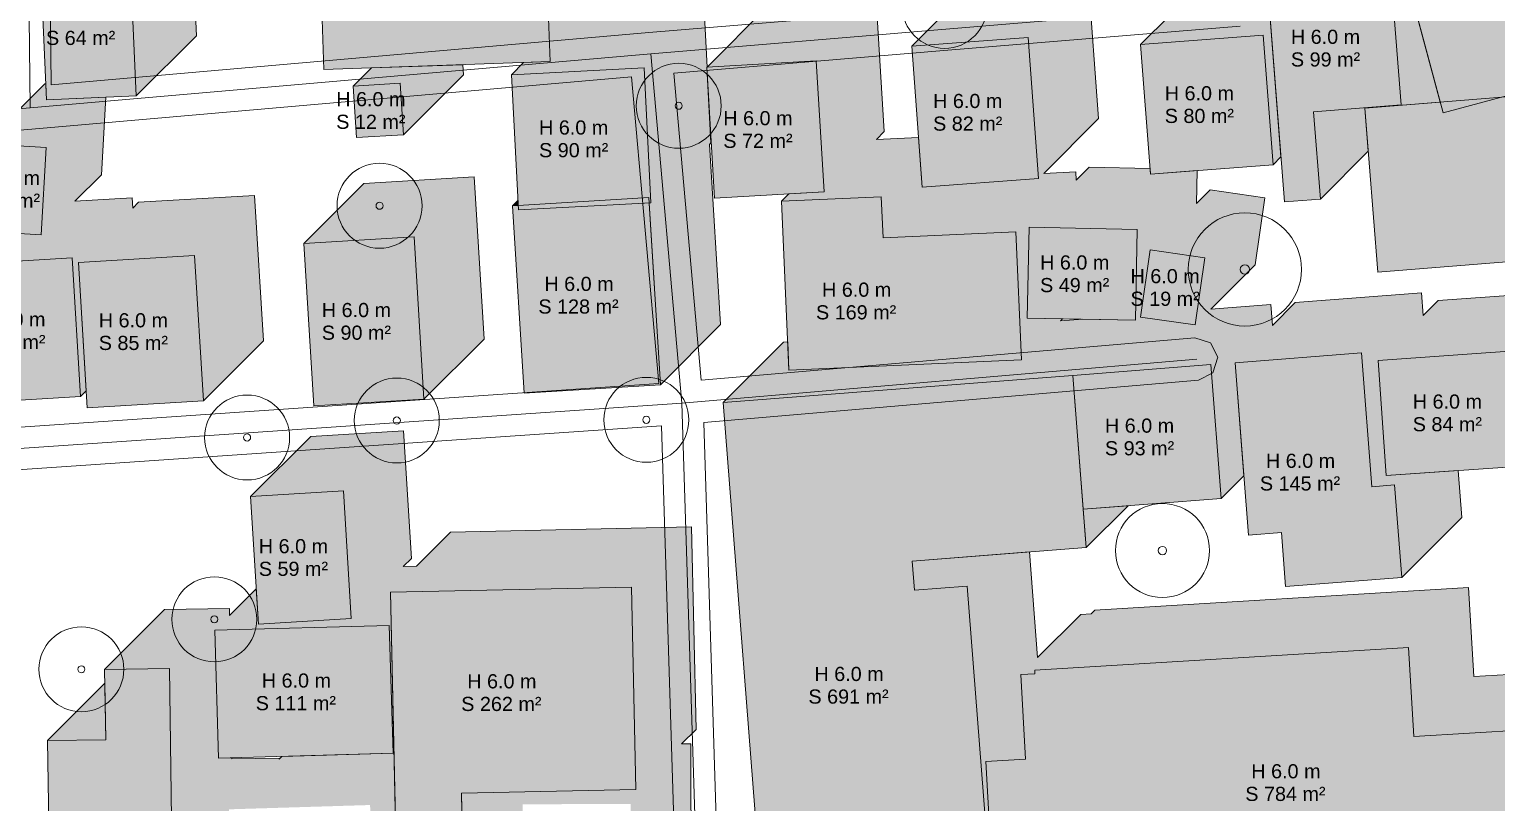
# Model space of a CAD drawing. Header units: metres. Extents: x -4 to 969, y -5 to 964.
# Drawn here: x 643.7 to 747.4, y 725.9 to 780.5 of the extents above; entities that cross this region are included whole.
import ezdxf

# ---------------------------------------------------------------- set-up
doc = ezdxf.new("R2010")
doc.units = ezdxf.units.M
doc.header["$MEASUREMENT"] = 0
for name, color, linetype, lineweight, true_color in [('TPX_BUILDING_AREAS_TEXT', 7, 'CONTINUOUS', 0, 0x000000), ('TPX_BUILDING_HEIGHTS_TEXT', 7, 'CONTINUOUS', 0, 0x000000), ('TPX_BUILDINGS', 7, 'CONTINUOUS', 0, 0x000000), ('TPX_BUILDINGS_HATCH', 7, 'CONTINUOUS', 0, 0xf0f0f0), ('TPX_BUILDINGS_SHADOWS_HATCH', 7, 'CONTINUOUS', 0, 0x000000), ('TPX_BUILDINGS_SHADOWS_OUTLINES', 7, 'CONTINUOUS', 0, 0x000000), ('TPX_ROADS_AXES', 7, 'CONTINUOUS', 0, 0x323232), ('TPX_ROADS_CONTOURS', 7, 'CONTINUOUS', 0, 0x646464), ('TPX_VEGETATION_TREES_INDIVIDUAL', 7, 'CONTINUOUS', 0, 0x136734)]:
    doc.layers.add(name, color=color, linetype=linetype, lineweight=lineweight, true_color=true_color)
doc.styles.add('TPX_TEXTE', font='arial.ttf')

# ---------------------------------------------------------------- blocks, each defined once
blk = doc.blocks.new('TREETR003_CR040')
at = {"layer": 'TPX_VEGETATION_TREES_INDIVIDUAL'}
for radius in [4, 0.3333333333333333]:
    blk.add_circle((0, 0, 0.0361), radius, dxfattribs=at)
blk = doc.blocks.new('TREETR003_CR030')
at = {"layer": 'TPX_VEGETATION_TREES_INDIVIDUAL'}
for radius in [3, 0.25]:
    blk.add_circle((0, 0, 0.0361), radius, dxfattribs=at)
blk = doc.blocks.new('TREETR003_CR033')
at = {"layer": 'TPX_VEGETATION_TREES_INDIVIDUAL'}
for radius in [3.32, 0.2916666666666667]:
    blk.add_circle((0, 0, 0.0361), radius, dxfattribs=at)

msp = doc.modelspace()

# ---------------------------------------------------------------- hatches: boundary and pattern name
at = {"layer": 'TPX_BUILDINGS_HATCH'}
for points in [[(767.4406188802095, 801.9617762158159), (738.3230747060152, 794.1499170849565), (743.5689853505464, 774.5921864102129), (772.6865457372041, 782.4040493557695), (767.4406188802095, 801.9617762158159)], [(680.1723321751924, 787.4171003887895), (664.2188514546724, 786.8522915432695), (664.5405458287569, 777.6419329235796), (680.5049804524751, 778.2067722866777), (680.1723321751924, 787.4171003887895)], [(650.8290189580293, 785.8634743283037), (644.4894012288423, 785.5801720211748), (644.9449638203951, 775.4966148922686), (651.2845834569307, 775.7799171993975), (650.8290189580293, 785.8634743283037)], [(739.8500360326143, 784.6996912548784), (731.146192915854, 784.0226587841753), (732.3623660878511, 768.3016981671099), (734.9023631886812, 768.4968657086138), (734.4249919728609, 774.6658501217607), (740.599790938315, 775.1477455685381), (739.8500360326143, 784.6996912548784)], [(714.271949179587, 779.9056238720659), (706.0606607274385, 779.3073973248247), (706.7896617726656, 769.3462490628008), (715.0009521321626, 769.944475610042), (714.271949179587, 779.9056238720659)], [(730.872610457358, 780.0852570126299), (722.2125371770235, 779.4194092343096), (722.9064391927095, 770.2543339321855), (731.5665153340669, 770.9201817105059), (730.872610457358, 780.0852570126299)], [(699.296095259604, 778.2709431240801), (691.5772069768282, 777.8068070004229), (692.128994353232, 768.5528664181475), (699.8588355855318, 769.0170340130571), (699.296095259604, 778.2709431240801)], [(687.1423267201753, 777.7610983441118), (677.7808870152803, 777.2812637875322), (678.2677797154756, 767.7396339962725), (687.6182721928926, 768.2194370815996), (687.1423267201753, 777.7610983441118)], [(768.5504869298311, 777.372041184688), (738.0379861668916, 774.9193415234331), (738.968702681479, 763.3332457134966), (748.6468690709444, 764.112555939937), (749.1007789449068, 758.4964031765703), (756.2280286626192, 759.0694584439043), (756.4552968816133, 756.1508030483965), (770.1733459309908, 757.2511677334551), (768.5504869298311, 777.372041184688)], [(669.9309982137056, 776.673009354854), (666.6135114507051, 776.4756493160967), (666.8318532780977, 772.838201958919), (670.1493390874239, 773.0355619976763), (669.9309982137056, 776.673009354854)], [(640.5734905080171, 772.38804002502), (640.2185720280977, 766.2277636120562), (644.5776428059908, 765.9746870587114), (644.9325288609834, 772.1460222790483), (640.5734905080171, 772.38804002502)], [(687.4857400731416, 768.6171478817705), (677.8617967442842, 768.0259928295854), (678.6766933278413, 754.7919363568071), (688.300640471396, 755.3830914089922), (687.4857400731416, 768.6171478817705)], [(703.8896716908785, 768.6635164807085), (696.8492769078584, 768.3561081478838), (697.3758100346895, 756.4150156567339), (713.7997411565157, 757.1359791348223), (713.4018806294771, 766.1691956112627), (704.0183481053682, 765.755640465999), (703.8896716908785, 768.6635164807085)], [(670.9033998326631, 765.8279137203936), (663.1188367680879, 765.3525394985918), (663.8192228154512, 753.8874306271318), (671.6037887410494, 754.3628038952593), (670.9033998326631, 765.8279137203936)], [(714.331739790854, 766.5035624096636), (714.2075151280733, 760.0896029064897), (721.8405546025606, 759.9342569897417), (721.964778311667, 766.3482164929155), (714.331739790854, 766.5035624096636)], [(722.8887199239107, 764.9022373745684), (722.2012971715303, 760.1564354489092), (726.0574878529878, 759.6033835003618), (726.7449106053682, 764.349185426021), (722.8887199239107, 764.9022373745684)], [(646.7504752950044, 764.3442501614336), (638.5717548207613, 763.845653016353), (639.1688608006807, 754.050001580501), (647.3475841359468, 754.5485996792559), (646.7504752950044, 764.3442501614336)], [(655.4010080174776, 764.5124449322466), (647.2003549413057, 764.0248407910112), (647.8207076863619, 753.7537636349443), (656.0213636235567, 754.2413677761797), (655.4010080174776, 764.5124449322466)], [(737.8021777943941, 757.6240467617754), (728.8902992085787, 756.935369927669), (729.833620436606, 744.7632393429521), (732.1546396092745, 744.9467291424517), (732.4501727895113, 741.1215157101396), (740.6503938512178, 741.7639479229692), (740.1500886754366, 748.2977795193437), (738.5407003239961, 748.1715912411455), (737.8021777943941, 757.6240467617754)], [(749.2560256795259, 757.8112492153887), (738.9863389806123, 757.096614320064), (739.5459007100435, 748.9706062863115), (749.8265394048067, 749.6852726528887), (749.2560256795259, 757.8112492153887)], [(727.1714366750093, 756.7978148052935), (717.4275020436617, 756.040440995479), (718.1550678090425, 746.5879540035967), (727.9099553899141, 747.3453592846636), (727.1714366750093, 756.7978148052935)], [(717.4275020436617, 756.040440995479), (692.7391799764009, 754.1350311825518), (695.5693563298555, 717.5301746914629), (711.7070907430025, 718.7811083386187), (709.9684146718355, 741.146416146541), (706.2350534276338, 740.8594135830645), (706.0759004430147, 742.9267992565874), (718.3707879857393, 743.8793673107866), (717.4275020436617, 756.040440995479)], [(665.9168275670381, 747.8778366635088), (659.358504660544, 747.4833349774126), (659.9095958546968, 738.4726671765093), (666.4679206685396, 738.8671688626055), (665.9168275670381, 747.8778366635088)], [(686.2604135350557, 741.0904602597002), (669.2331947163912, 740.7216600964312), (669.6350454167696, 722.521419007564), (674.33258951467, 722.6231569836382), (674.2449048833223, 726.5263638088945), (686.574587233481, 726.7934259960894), (686.2604135350557, 741.0904602597002)], [(669.1522144154878, 738.377147156978), (656.8337053136202, 738.0327171871904), (657.0892242268892, 728.9880404064897), (669.4186557607027, 729.3435597012285), (669.1522144154878, 738.377147156978)], [(714.0875495747896, 728.9279732296709), (711.273691542563, 728.7652077267412), (711.5726608113619, 723.7236294338945), (713.4886983708711, 723.8396257946733), (713.5005239323946, 723.530036408687), (714.3983453587862, 723.5768065045122), (714.6632760838838, 718.9553341458086), (711.849417097983, 718.7925686428789), (711.9645494298311, 716.8024639675859), (764.93512857717, 719.8826059887651), (764.9235833958955, 720.0926746914629), (765.2082675771089, 720.1045374462847), (764.7483819798799, 727.8327412197832), (761.4199403600069, 727.6353420803789), (761.1675180272432, 731.7039522717241), (741.50348795217, 730.5204290936235), (741.1243270711275, 736.8113283703569), (714.7377780751558, 735.2107243130449), (714.7494167165132, 734.9674830029253), (713.7421201543184, 734.9093451092485), (714.0875495747896, 728.9279732296709)], [(649.1243833379121, 730.3035482952837), (645.0071271733614, 730.2366270611528), (645.2873529271455, 712.4451880047563), (657.3216241673799, 712.6229404995684), (657.1340116338106, 724.7640327999834), (653.7832626180025, 724.7103342602495), (653.6218637303682, 735.325503785396), (649.0446838216158, 735.2572826931719), (649.1243833379121, 730.3035482952837)]]:
    msp.add_hatch(color=256, dxfattribs=at).paths.add_polyline_path(points)
at = {"layer": 'TPX_BUILDINGS_SHADOWS_HATCH'}
h = msp.add_hatch(color=256, dxfattribs=at)
h.paths.add_polyline_path([(668.4614919499727, 791.0949329922441), (664.2188609914156, 786.852302033687), (680.1723312215181, 787.4171099255327), (680.5049899892183, 778.2067818234209), (678.6404146031709, 778.1407923290972), (677.7808984593721, 777.281275231624), (687.1423267201753, 777.761107880855), (687.6182807759615, 768.2194466183428), (687.5105804280611, 768.2139000485186), (688.3006500081392, 755.3831018994097), (692.5432809666963, 759.6257319042925), (691.759136565146, 772.360301453853), (691.8609126881929, 772.4620775768999), (691.6819175557466, 776.0505528042559), (691.5771964864107, 777.8068060467485), (699.2960943059297, 778.2709536144976), (699.8588441686006, 769.0170435498003), (697.3601487950655, 768.8669809887651), (696.8492864446016, 768.356117684627), (703.8896707372041, 768.6635260174517), (704.0183576421114, 765.7556509564165), (713.4018806294771, 766.1692061016802), (713.7997506932588, 757.1359896252397), (697.3758100346895, 756.4150051663164), (697.2882150487276, 758.4013189862017), (696.9818204717012, 758.377671677852), (692.7391904668184, 754.1350416729692), (717.4275010899873, 756.0404505322222), (727.171435721335, 756.7978243420366), (727.909963972983, 747.3453688214067), (729.509534247336, 748.9449381420854), (728.8902887181612, 756.935369927669), (737.8021768407198, 757.6240572521929), (738.540708907065, 748.171601731563), (740.1500877217622, 748.2977900097612), (740.6504024342867, 741.7639584133867), (744.8930343465181, 746.0065893719438), (744.6389659718843, 749.3246435711626), (739.5459007100435, 748.970595795894), (738.9863294438692, 757.0966133663896), (749.2560247258516, 757.8112597058062), (749.8265479878755, 749.6852821896318), (754.069179900107, 753.927913148189), (753.7223438100191, 758.8679823467974), (749.1007789449068, 758.4963936398271), (748.8394483403536, 761.7296700070146), (743.228980429587, 761.3392548153643), (742.1688541249605, 760.2791285107378), (742.0448182896944, 761.86668821075), (733.132939703879, 761.1780113766436), (731.528670676169, 759.5737423489336), (731.4140771703096, 761.0404553005937), (727.1642288045259, 760.7101234982256), (730.3001293019624, 763.8460239956621), (730.9875511006685, 768.5918268749956), (727.131360419211, 769.144878823543), (726.1606115178438, 768.1741299221758), (726.2058137730928, 770.5080027172808), (722.9064401463838, 770.2543234417681), (722.8758167104097, 770.6586613247637), (718.5743802861543, 770.7462038586382), (717.6696418599458, 769.8414654324297), (717.6445211247774, 770.411836106563), (715.3679794148775, 770.3115038464312), (719.2435926274629, 774.1871170590166), (718.5145896748872, 784.1482643673662), (710.3033012227388, 783.550037820125), (706.060671217856, 779.3074078152422), (714.2719482259126, 779.9056343624834), (715.0009607152315, 769.9444851467852), (706.7896617726656, 769.3462385723833), (706.5342277364107, 772.836378533626), (703.5477813557955, 772.7059797833208), (704.1014760808321, 773.2596745083574), (703.5387357549043, 782.5135845730547), (699.1523765401216, 782.2498325894121), (699.6960653142305, 782.793521363521), (699.2177528218599, 794.3600325176958), (703.1486028508516, 794.5149073193315), (703.63053167623, 782.8611950466875), (707.8731635884615, 787.1038260052446), (707.537161238608, 795.2289738247637), (700.1108306722017, 796.0875868389849), (700.8164905385347, 802.1272310803179), (709.043111212668, 801.1773972103838), (708.3265031651827, 795.1377329418901), (712.5691331700655, 799.380362946773), (713.285750754294, 805.4200272152666), (710.9989475087496, 805.6840614865068), (711.3479255513521, 806.0330385754351), (709.6648000554414, 805.9340509960894), (709.5693525151582, 807.4557842800859), (709.0577701405855, 803.7428831646685), (705.7384294347139, 804.197911698604), (706.0166543797823, 806.2593159268145), (705.0591405705782, 806.3698706219438), (703.0909065083833, 804.401636559749), (703.079584486899, 804.6779532025103), (705.0146507100435, 806.6130194256548), (704.9480508641573, 808.4649233410601), (700.5580934361788, 808.3189386914019), (700.7720207051607, 802.370389420772), (696.0746330098482, 802.2133364269976), (695.6861728505464, 813.5915188381914), (688.9979566411348, 813.3407435009722), (688.6519988850923, 805.4212965557817), (689.7156480626436, 806.484945733333), (689.8384403066011, 811.8271898815874), (694.0547221974703, 811.7285379956011), (693.8511508778902, 802.3950562069658), (689.6239188985201, 802.4936670849565), (689.6695064381929, 804.4774984905962), (686.3012737111421, 801.1092667172197), (682.8241361455293, 800.4684271404985), (678.5815080479952, 796.2257990429644), (684.9186090306612, 797.393733460689), (685.6417507008882, 793.3817419598345), (686.1822112874361, 793.9222025463823), (685.8948053197237, 800.7028078625444), (698.804100401816, 801.2369150707964), (699.1216873006197, 793.4861931393389), (686.2233403996797, 792.9521069119219), (686.1886514500948, 793.7702450344805), (684.7249378041597, 792.3065313885454), (698.6744235829683, 792.8767418453936), (699.1206868962618, 782.2181438992266), (697.5062707738252, 782.1508526394609), (695.8198474721285, 782.0494474957231), (691.5935014561983, 777.823101479793), (691.3903411702486, 781.896003205562), (685.1712087468477, 781.636855561519), (685.1691783742281, 781.6851391384844), (683.9192823247286, 781.6210741589312), (684.7476209477754, 782.449412781978), (684.4149726704927, 791.6597408840898), (668.4614919499727, 791.0949329922441)])
h.paths.add_polyline_path([(714.2075046376558, 760.0896038601641), (714.3317302541109, 766.5035633633379), (721.964778311667, 766.3482260296587), (721.8405641393038, 759.9342674801592), (718.1290258244844, 760.0097822735552), (716.5518173055025, 759.8880562374834), (716.7025750951143, 760.0388140270952), (714.2075046376558, 760.0896038601641)], flags=16)
h.paths.add_polyline_path([(722.2012876347871, 760.1564373562578), (722.8887103871675, 764.902239281917), (726.7449125127168, 764.3491959164385), (726.057500250754, 759.6033958981279), (722.2012876347871, 760.1564373562578)], flags=16)
for points in [[(648.3466495351167, 798.3252834866289), (644.1040176228853, 794.0826525280718), (650.2687276677461, 794.2548813412432), (650.4872802571626, 786.6697487423662), (645.4378885106416, 786.5286612103228), (644.4894117192598, 785.5801834652666), (650.829018004355, 785.8634848187212), (651.2845920399996, 775.7799267361406), (655.527223952231, 780.0225576946978), (655.0716594533296, 790.106114823604), (653.8699439839693, 790.0524134228472), (654.7299112157198, 790.9123797009233), (654.5113691167207, 798.497511346126), (648.3466495351167, 798.3252834866289)], [(608.9436324910494, 795.3831495831255), (604.7009996251436, 791.1405157635454), (611.2281268910738, 787.0675119946245), (610.159810431418, 785.3615955899004), (609.356437094626, 785.3103947232012), (608.607057936606, 784.5610155651812), (627.3856128529878, 785.189068276668), (627.7555440739961, 774.4086184094194), (624.1012023763033, 774.2835459301714), (620.789696104941, 770.9720396588091), (626.0559314565035, 771.3297094891313), (626.7526611165376, 761.1583704540972), (623.4031337575288, 760.9304041455034), (622.8127425984712, 760.3400120327715), (626.9074891881319, 760.6169676373247), (627.3071979359956, 754.8016180584673), (630.7078775243135, 758.2022976467852), (630.4043802098604, 763.2033361981157), (638.5808872060152, 763.6956495831255), (638.5717443303438, 763.8456520626787), (646.7504752950044, 764.3442606518511), (647.3475927190157, 754.548609215999), (647.7484773473116, 754.9494938442949), (647.2003444508882, 764.0248407910112), (655.4010070638033, 764.5124544689897), (656.0213722066255, 754.2413773129229), (660.264004118857, 758.48400827148), (659.6436485127779, 768.7550854275469), (651.442995436606, 768.2674822399858), (651.0373147801729, 767.8618015835527), (650.993116743979, 768.5868916104082), (646.9429353551241, 768.3399815151934), (648.820283301291, 770.217328507686), (649.1346372441621, 775.6838306973223), (644.9449647740694, 775.4966044018511), (644.8939126805635, 776.6263632366899), (644.8161310033174, 776.6306814739946), (640.5735000447603, 772.3880505154375), (644.9325288609834, 772.1460327694658), (644.5776532964082, 765.9746985028032), (640.2185710744234, 766.2277531216387), (640.3083862141939, 767.7868437359575), (634.6470311955782, 767.445976693416), (631.2086871938081, 764.0076336453203), (631.1501306371065, 764.8595985958818), (630.4033826665254, 764.8090900967363), (630.9952930287691, 765.40100045898), (630.2985729054781, 775.5723404476885), (628.8187612370821, 775.471834618831), (631.9981759862276, 778.6512493679766), (631.6282543019624, 789.4316992352251), (613.6278880910249, 788.8296732495073), (614.4024185017915, 789.6042036602739), (615.4707626180025, 791.310143906856), (608.9436324910494, 795.3831495831255)], [(726.4551776723238, 783.6620497296099), (722.212547667441, 779.419419724727), (730.8726095036836, 780.085266549373), (731.5665239171358, 770.920191247249), (732.1171897725435, 771.4708571026567), (731.1461833791109, 784.0226587841753), (739.85003507894, 784.6997007916216), (740.5997995213838, 775.1477551052812), (734.4250024632784, 774.6658415386919), (734.90237177175, 768.4968752453569), (738.2823785619112, 771.8768820355181), (738.0379766301485, 774.9193415234331), (743.366335280356, 775.3476624081377), (739.8092483357759, 788.6091436932329), (735.3888334111543, 788.2653002331499), (731.1462673024507, 784.0227341244463), (726.4551776723238, 783.6620497296099)], [(667.8985971288057, 777.7607349941973), (666.6135219411226, 776.4756598065142), (669.9309972600313, 776.6730188915972), (670.1493476704927, 773.0355715344194), (674.3919795827242, 777.2782034466509), (674.3493150548311, 777.9889683315996), (667.8985971288057, 777.7607349941973)], [(667.3614772633882, 769.5951809475664), (663.1188472585054, 765.3525509426836), (670.9033998326631, 765.8279232571367), (671.6037982777925, 754.3628143856768), (675.8464292363496, 758.6054453442339), (675.1460412816377, 770.0705542156938), (667.3614772633882, 769.5951809475664)], [(678.2341560201021, 768.3983530590776), (677.861808188376, 768.0260042736772), (678.2519334630342, 768.0499682018999), (678.2341560201021, 768.3983530590776)], [(721.3255304173799, 746.8341106961016), (718.1606696919771, 746.5883802960161), (718.3707965688081, 743.8793768475298), (721.3255304173799, 746.8341106961016)], [(714.3526204900118, 743.5680422375444), (706.0759109334322, 742.9267906735186), (706.235062964377, 740.8594240734819), (709.9684137181612, 741.1464266369585), (711.7070993260713, 718.7811178753618), (714.5124343709322, 721.5864519665483), (714.398335822043, 723.5767960140947), (713.5005248860689, 723.5300268719438), (713.488688834128, 723.8396153042559), (711.5726617650362, 723.7236198971514), (711.2736820058199, 728.7652067730669), (714.0875390843721, 728.9279827664141), (713.7421106175752, 734.9093451092485), (714.7494052724214, 734.9674925396685), (714.7377675847383, 735.2107243130449), (741.1243261174532, 736.8113388607744), (741.5034974889131, 730.5204405377153), (761.1675170735689, 731.7039627621416), (761.41994989675, 727.6353525707964), (764.7483810262056, 727.8327517102007), (765.2082761601778, 720.1045479367021), (769.4509080724092, 724.347177941585), (768.9910224751802, 732.0753826687578), (765.6625808553072, 731.8779825756792), (765.5168680028291, 734.2266096661333), (767.7521413640352, 736.4618830273394), (767.2860282735201, 742.5203194210771), (753.9291528539034, 741.4873270581011), (749.6865228490205, 737.2446970532183), (763.0433868245455, 738.27768846252), (763.5095094518038, 732.2192520687822), (750.1526235417696, 731.1862396786455), (749.8583844975801, 735.0105757305864), (745.7461284474703, 734.7630705425981), (745.3669675664278, 741.0539698193315), (718.9804185704561, 739.4533657620195), (718.7215637044283, 739.1945108959917), (717.9847606496187, 739.1519865582231), (714.9331554250093, 736.1003803799395), (714.3526204900118, 743.5680422375444)], [(649.0602392033907, 734.2897390911821), (645.0071367101045, 730.2366375515703), (649.1243728474947, 730.3035587857012), (649.0602392033907, 734.2897390911821)]]:
    msp.add_hatch(color=256, dxfattribs=at).paths.add_polyline_path(points)
h = msp.add_hatch(color=256, dxfattribs=at)
h.paths.add_polyline_path([(653.287324316916, 739.4999231884722), (649.0446933583589, 735.257292229915), (653.6218627766939, 735.3255142758135), (653.7832721547456, 724.7103437969927), (657.1340106801363, 724.7640432904009), (657.3216337041231, 712.6229500363115), (659.6265291051241, 714.9278454373125), (658.1474937276216, 714.8810848782305), (657.8221372441621, 725.385221917415), (667.7973321751924, 725.6898665020708), (668.133612044272, 715.1968283245806), (669.1766208485933, 716.2398371289019), (669.3155006245943, 723.2171673367266), (669.6198066548677, 723.2111582348589), (669.2331842259737, 740.7216600964312), (686.2604135350557, 741.0904707501177), (686.5745967702242, 726.7934364865068), (674.2449153737398, 726.5263542721514), (674.3214782552095, 723.1181578228716), (678.1203302220674, 723.0430159161333), (677.8997892217012, 711.9623322079424), (682.142419226584, 716.2049622128252), (682.1464713887544, 716.4085487911943), (678.5990346745821, 716.3985237667803), (678.5726188496919, 725.7424225399736), (686.2051748113008, 725.7640032360796), (686.2315925435396, 716.4201139996294), (690.4742235020967, 720.6627449581865), (690.4478153066011, 730.0066332409624), (689.7859233693453, 730.0047630856279), (690.8172277287813, 731.0360664913896), (690.503054030356, 745.3331007550005), (673.4758352116914, 744.9643005917314), (671.0662120656343, 742.5546783993486), (670.1292299107881, 742.5284800122026), (670.7105611638399, 743.1098103115801), (670.1594680623384, 752.1204771588091), (663.6011451558443, 751.7259754727129), (659.3585141972871, 747.4833454678301), (665.9168266133638, 747.877846200252), (666.4679292516084, 738.8671783993486), (659.9095958546968, 738.4726576397661), (659.7576631383272, 740.9566750118975), (657.8720611409517, 739.071073014522), (657.8645042256685, 739.5681442806963), (653.287324316916, 739.4999231884722)])
h.paths.add_polyline_path([(656.833695776877, 738.0327162335161), (669.1522144154878, 738.3771566937212), (669.4186662511202, 729.343570191646), (661.5536884145113, 729.116763551021), (661.3776706532808, 728.9407448361162), (661.3766521291109, 729.0066732952837), (658.0259031133028, 728.9529747555498), (658.0249589757295, 729.0150131771807), (657.0892251805635, 728.9880308697466), (656.833695776877, 738.0327162335161)], flags=16)

# ---------------------------------------------------------------- linework, layer by layer
at = {"layer": 'TPX_BUILDINGS', "elevation": 0.042100000000000005}
for points in [[(767.4406188802095, 801.9617762158159), (738.3230747060152, 794.1499170849565), (743.5689853505464, 774.5921864102129), (772.6865457372041, 782.4040493557695)], [(680.1723321751924, 787.4171003887895), (664.2188514546724, 786.8522915432695), (664.5405458287569, 777.6419329235796), (680.5049804524751, 778.2067722866777)], [(650.8290189580293, 785.8634743283037), (644.4894012288423, 785.5801720211748), (644.9449638203951, 775.4966148922686), (651.2845834569307, 775.7799171993975)], [(739.8500360326143, 784.6996912548784), (731.146192915854, 784.0226587841753), (732.3623660878511, 768.3016981671099), (734.9023631886812, 768.4968657086138), (734.4249919728609, 774.6658501217607), (740.599790938315, 775.1477455685381)], [(714.271949179587, 779.9056238720659), (706.0606607274385, 779.3073973248247), (706.7896617726656, 769.3462490628008), (715.0009521321626, 769.944475610042)], [(730.872610457358, 780.0852570126299), (722.2125371770235, 779.4194092343096), (722.9064391927095, 770.2543339321855), (731.5665153340669, 770.9201817105059)], [(699.296095259604, 778.2709431240801), (691.5772069768282, 777.8068070004229), (692.128994353232, 768.5528664181475), (699.8588355855318, 769.0170340130571)], [(687.1423267201753, 777.7610983441118), (677.7808870152803, 777.2812637875322), (678.2677797154756, 767.7396339962725), (687.6182721928926, 768.2194370815996)], [(768.5504869298311, 777.372041184688), (738.0379861668916, 774.9193415234331), (738.968702681479, 763.3332457134966), (748.6468690709444, 764.112555939937), (749.1007789449068, 758.4964031765703), (756.2280286626192, 759.0694584439043), (756.4552968816133, 756.1508030483965), (770.1733459309908, 757.2511677334551)], [(669.9309982137056, 776.673009354854), (666.6135114507051, 776.4756493160967), (666.8318532780977, 772.838201958919), (670.1493390874239, 773.0355619976763)], [(640.5734905080171, 772.38804002502), (640.2185720280977, 766.2277636120562), (644.5776428059908, 765.9746870587114), (644.9325288609834, 772.1460222790483)], [(687.4857400731416, 768.6171478817705), (677.8617967442842, 768.0259928295854), (678.6766933278413, 754.7919363568071), (688.300640471396, 755.3830914089922)], [(703.8896716908785, 768.6635164807085), (696.8492769078584, 768.3561081478838), (697.3758100346895, 756.4150156567339), (713.7997411565157, 757.1359791348223), (713.4018806294771, 766.1691956112627), (704.0183481053682, 765.755640465999)], [(670.9033998326631, 765.8279137203936), (663.1188367680879, 765.3525394985918), (663.8192228154512, 753.8874306271318), (671.6037887410494, 754.3628038952593)], [(714.331739790854, 766.5035624096636), (714.2075151280733, 760.0896029064897), (721.8405546025606, 759.9342569897417), (721.964778311667, 766.3482164929155)], [(722.8887199239107, 764.9022373745684), (722.2012971715303, 760.1564354489092), (726.0574878529878, 759.6033835003618), (726.7449106053682, 764.349185426021)], [(646.7504752950044, 764.3442501614336), (638.5717548207613, 763.845653016353), (639.1688608006807, 754.050001580501), (647.3475841359468, 754.5485996792559)], [(655.4010080174776, 764.5124449322466), (647.2003549413057, 764.0248407910112), (647.8207076863619, 753.7537636349443), (656.0213636235567, 754.2413677761797)], [(737.8021777943941, 757.6240467617754), (728.8902992085787, 756.935369927669), (729.833620436606, 744.7632393429521), (732.1546396092745, 744.9467291424517), (732.4501727895113, 741.1215157101396), (740.6503938512178, 741.7639479229692), (740.1500886754366, 748.2977795193437), (738.5407003239961, 748.1715912411455)], [(749.2560256795259, 757.8112492153887), (738.9863389806123, 757.096614320064), (739.5459007100435, 748.9706062863115), (749.8265394048067, 749.6852726528887)], [(727.1714366750093, 756.7978148052935), (717.4275020436617, 756.040440995479), (718.1550678090425, 746.5879540035967), (727.9099553899141, 747.3453592846636)], [(717.4275020436617, 756.040440995479), (692.7391799764009, 754.1350311825518), (695.5693563298555, 717.5301746914629), (711.7070907430025, 718.7811083386187), (709.9684146718355, 741.146416146541), (706.2350534276338, 740.8594135830645), (706.0759004430147, 742.9267992565874), (718.3707879857393, 743.8793673107866)], [(665.9168275670381, 747.8778366635088), (659.358504660544, 747.4833349774126), (659.9095958546968, 738.4726671765093), (666.4679206685396, 738.8671688626055)], [(686.2604135350557, 741.0904602597002), (669.2331947163912, 740.7216600964312), (669.6350454167696, 722.521419007564), (674.33258951467, 722.6231569836382), (674.2449048833223, 726.5263638088945), (686.574587233481, 726.7934259960894)], [(669.1522144154878, 738.377147156978), (656.8337053136202, 738.0327171871904), (657.0892242268892, 728.9880404064897), (669.4186557607027, 729.3435597012285)], [(714.0875495747896, 728.9279732296709), (711.273691542563, 728.7652077267412), (711.5726608113619, 723.7236294338945), (713.4886983708711, 723.8396257946733), (713.5005239323946, 723.530036408687), (714.3983453587862, 723.5768065045122), (714.6632760838838, 718.9553341458086), (711.849417097983, 718.7925686428789), (711.9645494298311, 716.8024639675859), (764.93512857717, 719.8826059887651), (764.9235833958955, 720.0926746914629), (765.2082675771089, 720.1045374462847), (764.7483819798799, 727.8327412197832), (761.4199403600069, 727.6353420803789), (761.1675180272432, 731.7039522717241), (741.50348795217, 730.5204290936235), (741.1243270711275, 736.8113283703569), (714.7377780751558, 735.2107243130449), (714.7494167165132, 734.9674830029253), (713.7421201543184, 734.9093451092485)], [(649.1243833379121, 730.3035482952837), (645.0071271733614, 730.2366270611528), (645.2873529271455, 712.4451880047563), (657.3216241673799, 712.6229404995684), (657.1340116338106, 724.7640327999834), (653.7832626180025, 724.7103342602495), (653.6218637303682, 735.325503785396), (649.0446838216158, 735.2572826931719)]]:
    msp.add_lwpolyline(points, close=True, dxfattribs=at)
at = {"layer": 'TPX_BUILDINGS_SHADOWS_OUTLINES', "elevation": 0.0391}
for points in [[(648.3466495351167, 798.3252834866289), (644.1040176228853, 794.0826525280718), (650.2687276677461, 794.2548813412432), (650.4872802571626, 786.6697487423662), (645.4378885106416, 786.5286612103228), (644.4894117192598, 785.5801834652666), (650.829018004355, 785.8634848187212), (651.2845920399996, 775.7799267361406), (655.527223952231, 780.0225576946978), (655.0716594533296, 790.106114823604), (653.8699439839693, 790.0524134228472), (654.7299112157198, 790.9123797009233), (654.5113691167207, 798.497511346126)], [(726.4551776723238, 783.6620497296099), (722.212547667441, 779.419419724727), (730.8726095036836, 780.085266549373), (731.5665239171358, 770.920191247249), (732.1171897725435, 771.4708571026567), (731.1461833791109, 784.0226587841753), (739.85003507894, 784.6997007916216), (740.5997995213838, 775.1477551052812), (734.4250024632784, 774.6658415386919), (734.90237177175, 768.4968752453569), (738.2823785619112, 771.8768820355181), (738.0379766301485, 774.9193415234331), (743.366335280356, 775.3476624081377), (739.8092483357759, 788.6091436932329), (735.3888334111543, 788.2653002331499), (731.1462673024507, 784.0227341244463)], [(667.8985971288057, 777.7607349941973), (666.6135219411226, 776.4756598065142), (669.9309972600313, 776.6730188915972), (670.1493476704927, 773.0355715344194), (674.3919795827242, 777.2782034466509), (674.3493150548311, 777.9889683315996)], [(667.3614772633882, 769.5951809475664), (663.1188472585054, 765.3525509426836), (670.9033998326631, 765.8279232571367), (671.6037982777925, 754.3628143856768), (675.8464292363496, 758.6054453442339), (675.1460412816377, 770.0705542156938)], [(678.2341560201021, 768.3983530590776), (677.861808188376, 768.0260042736772), (678.2519334630342, 768.0499682018999)], [(714.2075046376558, 760.0896038601641), (714.3317302541109, 766.5035633633379), (721.964778311667, 766.3482260296587), (721.8405641393038, 759.9342674801592), (718.1290258244844, 760.0097822735552), (716.5518173055025, 759.8880562374834), (716.7025750951143, 760.0388140270952)], [(722.2012876347871, 760.1564373562578), (722.8887103871675, 764.902239281917), (726.7449125127168, 764.3491959164385), (726.057500250754, 759.6033958981279)], [(721.3255304173799, 746.8341106961016), (718.1606696919771, 746.5883802960161), (718.3707965688081, 743.8793768475298)], [(656.833695776877, 738.0327162335161), (669.1522144154878, 738.3771566937212), (669.4186662511202, 729.343570191646), (661.5536884145113, 729.116763551021), (661.3776706532808, 728.9407448361162), (661.3766521291109, 729.0066732952837), (658.0259031133028, 728.9529747555498), (658.0249589757295, 729.0150131771807), (657.0892251805635, 728.9880308697466)], [(649.0602392033907, 734.2897390911821), (645.0071367101045, 730.2366375515703), (649.1243728474947, 730.3035587857012)]]:
    msp.add_lwpolyline(points, close=True, dxfattribs=at)
for points in [[(680.1723312215181, 787.4171099255327), (680.5049899892183, 778.2067818234209), (678.6404146031709, 778.1407923290972), (677.7808984593721, 777.281275231624), (687.1423267201753, 777.761107880855), (687.6182807759615, 768.2194466183428), (687.5105804280611, 768.2139000485186), (688.3006500081392, 755.3831018994097), (692.5432809666963, 759.6257319042925), (691.759136565146, 772.360301453853), (691.8609126881929, 772.4620775768999), (691.6819175557466, 776.0505528042559), (691.5771964864107, 777.8068060467485), (699.2960943059297, 778.2709536144976), (699.8588441686006, 769.0170435498003), (697.3601487950655, 768.8669809887651), (696.8492864446016, 768.356117684627), (703.8896707372041, 768.6635260174517), (704.0183576421114, 765.7556509564165), (713.4018806294771, 766.1692061016802), (713.7997506932588, 757.1359896252397), (697.3758100346895, 756.4150051663164), (697.2882150487276, 758.4013189862017), (696.9818204717012, 758.377671677852), (692.7391904668184, 754.1350416729692), (717.4275010899873, 756.0404505322222), (727.171435721335, 756.7978243420366), (727.909963972983, 747.3453688214067), (729.509534247336, 748.9449381420854), (728.8902887181612, 756.935369927669), (737.8021768407198, 757.6240572521929), (738.540708907065, 748.171601731563), (740.1500877217622, 748.2977900097612), (740.6504024342867, 741.7639584133867), (744.8930343465181, 746.0065893719438), (744.6389659718843, 749.3246435711626), (739.5459007100435, 748.970595795894), (738.9863294438692, 757.0966133663896), (749.2560247258516, 757.8112597058062)], [(710.3033012227388, 783.550037820125), (706.060671217856, 779.3074078152422), (714.2719482259126, 779.9056343624834), (715.0009607152315, 769.9444851467852), (706.7896617726656, 769.3462385723833), (706.5342277364107, 772.836378533626), (703.5477813557955, 772.7059797833208), (704.1014760808321, 773.2596745083574), (703.5387357549043, 782.5135845730547)], [(748.8394483403536, 761.7296700070146), (743.228980429587, 761.3392548153643), (742.1688541249605, 760.2791285107378), (742.0448182896944, 761.86668821075), (733.132939703879, 761.1780113766436), (731.528670676169, 759.5737423489336), (731.4140771703096, 761.0404553005937), (727.1642288045259, 760.7101234982256), (730.3001293019624, 763.8460239956621), (730.9875511006685, 768.5918268749956), (727.131360419211, 769.144878823543), (726.1606115178438, 768.1741299221758), (726.2058137730928, 770.5080027172808), (722.9064401463838, 770.2543234417681), (722.8758167104097, 770.6586613247637), (718.5743802861543, 770.7462038586382), (717.6696418599458, 769.8414654324297), (717.6445211247774, 770.411836106563), (715.3679794148775, 770.3115038464312), (719.2435926274629, 774.1871170590166), (718.5145896748872, 784.1482643673662)], [(695.8198474721285, 782.0494474957231), (691.5935014561983, 777.823101479793), (691.3903411702486, 781.896003205562)], [(638.5717443303438, 763.8456520626787), (646.7504752950044, 764.3442606518511), (647.3475927190157, 754.548609215999), (647.7484773473116, 754.9494938442949), (647.2003444508882, 764.0248407910112), (655.4010070638033, 764.5124544689897), (656.0213722066255, 754.2413773129229), (660.264004118857, 758.48400827148), (659.6436485127779, 768.7550854275469), (651.442995436606, 768.2674822399858), (651.0373147801729, 767.8618015835527), (650.993116743979, 768.5868916104082), (646.9429353551241, 768.3399815151934), (648.820283301291, 770.217328507686), (649.1346372441621, 775.6838306973223), (644.9449647740694, 775.4966044018511), (644.8939126805635, 776.6263632366899), (644.8161310033174, 776.6306814739946), (640.5735000447603, 772.3880505154375), (644.9325288609834, 772.1460327694658), (644.5776532964082, 765.9746985028032), (640.2185710744234, 766.2277531216387)], [(690.4742235020967, 720.6627449581865), (690.4478153066011, 730.0066332409624), (689.7859233693453, 730.0047630856279), (690.8172277287813, 731.0360664913896), (690.503054030356, 745.3331007550005), (673.4758352116914, 744.9643005917314), (671.0662120656343, 742.5546783993486), (670.1292299107881, 742.5284800122026), (670.7105611638399, 743.1098103115801), (670.1594680623384, 752.1204771588091), (663.6011451558443, 751.7259754727129), (659.3585141972871, 747.4833454678301), (665.9168266133638, 747.877846200252), (666.4679292516084, 738.8671783993486), (659.9095958546968, 738.4726576397661), (659.7576631383272, 740.9566750118975), (657.8720611409517, 739.071073014522), (657.8645042256685, 739.5681442806963), (653.287324316916, 739.4999231884722), (649.0446933583589, 735.257292229915), (653.6218627766939, 735.3255142758135), (653.7832721547456, 724.7103437969927)], [(769.4509080724092, 724.347177941585), (768.9910224751802, 732.0753826687578), (765.6625808553072, 731.8779825756792), (765.5168680028291, 734.2266096661333), (767.7521413640352, 736.4618830273394), (767.2860282735201, 742.5203194210771), (753.9291528539034, 741.4873270581011), (749.6865228490205, 737.2446970532183), (763.0433868245455, 738.27768846252), (763.5095094518038, 732.2192520687822), (750.1526235417696, 731.1862396786455), (749.8583844975801, 735.0105757305864), (745.7461284474703, 734.7630705425981), (745.3669675664278, 741.0539698193315), (718.9804185704561, 739.4533657620195), (718.7215637044283, 739.1945108959917), (717.9847606496187, 739.1519865582231), (714.9331554250093, 736.1003803799395), (714.3526204900118, 743.5680422375444), (706.0759109334322, 742.9267906735186), (706.235062964377, 740.8594240734819), (709.9684137181612, 741.1464266369585), (711.7070993260713, 718.7811178753618)], [(669.6198066548677, 723.2111582348589), (669.2331842259737, 740.7216600964312), (686.2604135350557, 741.0904707501177), (686.5745967702242, 726.7934364865068), (674.2449153737398, 726.5263542721514), (674.3214782552095, 723.1181578228716)], [(711.5726617650362, 723.7236198971514), (711.2736820058199, 728.7652067730669), (714.0875390843721, 728.9279827664141), (713.7421106175752, 734.9093451092485), (714.7494052724214, 734.9674925396685), (714.7377675847383, 735.2107243130449), (741.1243261174532, 736.8113388607744), (741.5034974889131, 730.5204405377153), (761.1675170735689, 731.7039627621416), (761.41994989675, 727.6353525707964), (764.7483810262056, 727.8327517102007), (765.2082761601778, 720.1045479367021)]]:
    msp.add_lwpolyline(points, dxfattribs=at)
at = {"layer": 'TPX_ROADS_AXES', "elevation": 0.030099999999999995}
for points in [[(643.270348914084, 821.7140888760332), (643.7857993916841, 774.9293846676592)], [(729.1254381017061, 782.2144999096636), (708.4664367513033, 780.4973978588823), (687.6213382558199, 778.7576670239214)], [(687.6213382558199, 778.7576670239214), (643.7857993916841, 774.9293846676592), (589.7130502538057, 770.5193533489946)], [(689.8155063466402, 754.0825352261309), (687.6213382558199, 778.7576670239214)], [(726.1738094167085, 757.1930803845171), (689.8155063466402, 754.0825352261309)], [(689.8155063466402, 754.0825352261309), (577.30839861196, 746.3890747616533), (575.3010753468843, 747.577664811397)], [(691.2232383565279, 709.3239540646318), (689.8155063466402, 754.0825352261309)]]:
    msp.add_lwpolyline(points, dxfattribs=at)
at = {"layer": 'TPX_ROADS_CONTOURS', "elevation": 0.027099999999999996}
for points in [[(706.8960285782814, 781.871547246119), (687.4908362030983, 780.2519793750253), (645.2678738236427, 776.5645270587411), (644.7702580094337, 821.7306142093148)], [(692.6679049134254, 711.1068244220223), (691.3594418168068, 752.7091431857552), (726.3016720414162, 755.6985392810311), (727.3210211396217, 756.2266917468514), (727.6683502793312, 757.3209414721932), (727.1401978135109, 758.3402915240731), (726.0459480881691, 758.6876206637826), (691.1771946549416, 755.7045111896005), (689.249024450779, 777.3882975818124), (708.5910587906837, 779.0025840045419), (729.2496843934059, 780.7196545840707)], [(577.4107323288918, 744.8925690890756), (688.3651705384254, 752.479855084559), (689.6709709763527, 710.96217777743)]]:
    msp.add_lwpolyline(points, dxfattribs=at)
msp.add_lwpolyline([(576.8551521897316, 748.400693440577), (576.9085703492165, 749.2597050906625), (590.545070707798, 769.0822301150765), (643.9077301621437, 773.434348607203), (686.2598829865456, 777.1330571414437), (688.1858015656471, 755.474595570704), (577.6713553071022, 747.9173970462289)], close=True, dxfattribs=at)

# ---------------------------------------------------------------- block references
at = {"layer": 'TPX_VEGETATION_TREES_INDIVIDUAL'}
for name, p in [('TREETR003_CR030', (708.3713122031186, 782.1420959068928, 0.0361)), ('TREETR003_CR030', (689.5932416765718, 775.0854488471523, 0.0361)), ('TREETR003_CR030', (668.4654303565621, 768.0221710035112, 0.0361)), ('TREETR003_CR040', (729.5717209829018, 763.525856230408, 0.0361)), ('TREETR003_CR030', (669.6831780204084, 752.8512126994319, 0.0361)), ('TREETR003_CR030', (687.3061910970137, 752.9010172851849, 0.0361)), ('TREETR003_CR030', (659.1126686643111, 751.6540817806963, 0.0361)), ('TREETR003_CR033', (723.7534893432166, 743.6659529723693, 0.0361)), ('TREETR003_CR030', (656.7992120665731, 738.8076634858735, 0.0361)), ('TREETR003_CR030', (647.4101617084816, 735.2793497836683, 0.0361))]:
    msp.add_blockref(name, p, dxfattribs=at)

# ---------------------------------------------------------------- texts
at = {"layer": 'TPX_BUILDING_AREAS_TEXT', "style": 'TPX_TEXTE'}
for s, p in [('S 64 m²', (644.911991881963, 779.3800443581816, 0.04510000000000001)), ('S 99 m²', (732.8241356925922, 777.8585646460299, 0.04510000000000001)), ('S 12 m²', (665.4064254980326, 773.4556057434586, 0.04510000000000001)), ('S 82 m²', (707.5558059765531, 773.32593627633, 0.04510000000000001)), ('S 80 m²', (723.9145255765618, 773.8697952228705, 0.04510000000000001)), ('S 72 m²', (692.7403921011768, 772.1108255173879, 0.04510000000000001)), ('S 90 m²', (679.7272263920513, 771.4512841946603, 0.04510000000000001)), ('S 27 m²', (639.6012033185955, 767.884012774353, 0.04510000000000001)), ('S 49 m²', (715.1111469551299, 761.918909632988, 0.04510000000000001)), ('S 19 m²', (721.4981038885074, 760.9528104374651, 0.04510000000000001)), ('S 128 m²', (679.6812176951862, 760.4045416846669, 0.04510000000000001)), ('S 169 m²', (699.2864530818421, 759.9952777037863, 0.04510000000000001)), ('S 90 m²', (664.3863121239156, 758.5576715965143, 0.04510000000000001)), ('S 80 m²', (639.9846687268324, 757.8971258158156, 0.04510000000000001)), ('S 85 m²', (648.6358585964828, 757.8331039867224, 0.04510000000000001)), ('S 84 m²', (741.428827729337, 752.0902225036613, 0.04510000000000001)), ('S 93 m²', (719.6911287195422, 750.3920178682376, 0.04510000000000001)), ('S 145 m²', (730.6353406147915, 747.9065807769541, 0.04510000000000001)), ('S 59 m²', (659.9382122080034, 741.8752517028465, 0.04510000000000001)), ('S 691 m²', (698.7507860423881, 732.8506705100183, 0.04510000000000001)), ('S 111 m²', (659.7222460633773, 732.384644759475, 0.04510000000000001)), ('S 262 m²', (674.2329317169148, 732.3307485888247, 0.04510000000000001)), ('S 784 m²', (729.6020677300054, 725.9758539284114, 0.04510000000000001))]:
    msp.add_text(s, height=1, dxfattribs=at).set_placement(p)
at = {"layer": 'TPX_BUILDING_HEIGHTS_TEXT', "style": 'TPX_TEXTE'}
for p in [(732.8241356925922, 779.4585646460298, 0.04510000000000001), (723.9145255765618, 775.4697952228704, 0.04510000000000001), (665.4064254980326, 775.0556057434585, 0.04510000000000001), (707.5558059765531, 774.9259362763299, 0.04510000000000001), (679.7272263920513, 773.0512841946602, 0.04510000000000001), (692.7403921011768, 773.7108255173878, 0.04510000000000001), (639.6012033185955, 769.4840127743529, 0.04510000000000001), (715.1111469551299, 763.5189096329879, 0.04510000000000001), (680.1062176951862, 762.0045416846668, 0.04510000000000001), (721.4981038885074, 762.552810437465, 0.04510000000000001), (699.711453081842, 761.5952777037862, 0.04510000000000001), (664.3863121239156, 760.1576715965142, 0.04510000000000001), (639.9846687268324, 759.4971258158155, 0.04510000000000001), (648.6358585964828, 759.4331039867224, 0.04510000000000001), (741.428827729337, 753.6902225036612, 0.04510000000000001), (719.6911287195422, 751.9920178682376, 0.04510000000000001), (731.0603406147915, 749.506580776954, 0.04510000000000001), (659.9382122080034, 743.4752517028464, 0.04510000000000001), (660.1472460633772, 733.9846447594749, 0.04510000000000001), (674.6579317169147, 733.9307485888246, 0.04510000000000001), (699.175786042388, 734.4506705100182, 0.04510000000000001), (730.0270677300053, 727.5758539284113, 0.04510000000000001)]:
    msp.add_text('H 6.0 m', height=1, dxfattribs=at).set_placement(p)

doc.saveas('drawing.dxf')
